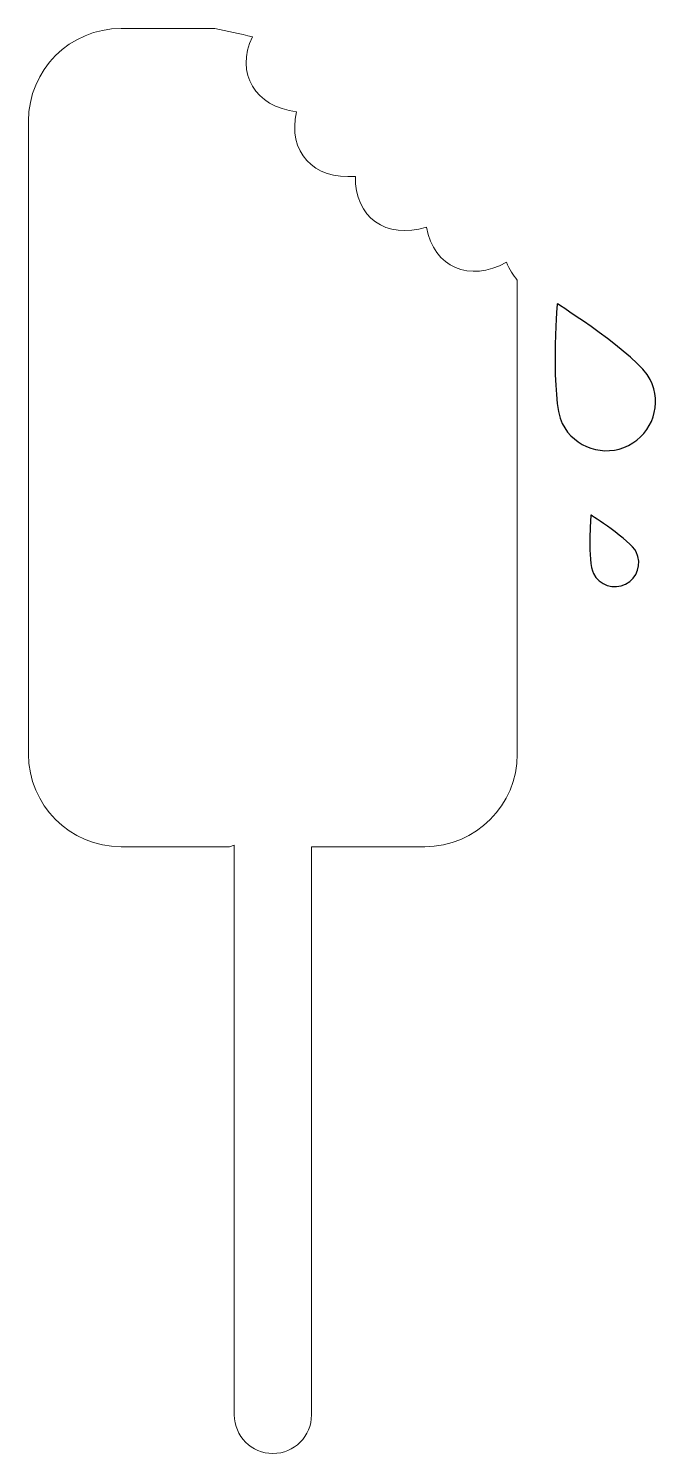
# Model space of a CAD drawing. Header units: centimetres. Extents: x -3.2 to 3.3, y -7.3 to 7.3.
import ezdxf

# ---------------------------------------------------------------- set-up
doc = ezdxf.new("R2010")
doc.units = ezdxf.units.CM
doc.header["$MEASUREMENT"] = 0
doc.layers.add('Camada 1', color=7, linetype='Continuous')

msp = doc.modelspace()

# ---------------------------------------------------------------- linework, layer by layer
at = {"layer": 'Camada 1', "color": 250, "lineweight": 5}
msp.add_open_spline([(0.86969, 5.28317), (0.45406, 5.15704), (0.13058, 5.38509), (0.13986, 5.80662), (0.13986, 5.80662), (-0.29292, 5.76966), (-0.56189, 6.05996), (-0.46516, 6.47035), (-0.46516, 6.47035), (-0.89516, 6.52406), (-1.09788, 6.86246), (-0.92019, 7.24267), (-0.92019, 7.24267), (-1.04875, 7.27053), (-1.17713, 7.29929), (-1.30542, 7.32702), (-1.30542, 7.32702), (-1.30542, 7.32702), (-2.27023, 7.32703), (-2.27023, 7.32703), (-2.27023, 7.32703), (-2.79627, 7.32703), (-3.22273, 6.90057), (-3.22273, 6.37453), (-3.22273, 6.37453), (-3.22273, 6.37453), (-3.22273, -0.13422), (-3.22273, -0.13422), (-3.22273, -0.13422), (-3.22273, -0.66026), (-2.79627, -1.08672), (-2.27023, -1.08672), (-2.27023, -1.08672), (-2.27023, -1.08672), (-1.15694, -1.08672), (-1.15694, -1.08672), (-1.15694, -1.08672), (-1.15694, -1.08672), (-1.10606, -1.07106), (-1.10606, -1.07106), (-1.10606, -1.07106), (-1.10606, -1.07106), (-1.10606, -6.93015), (-1.10606, -6.93015), (-1.10606, -6.93015), (-1.10606, -7.14933), (-0.92837, -7.32703), (-0.70918, -7.32703), (-0.70918, -7.32703), (-0.48999, -7.32703), (-0.3123, -7.14934), (-0.3123, -6.93015), (-0.3123, -6.93015), (-0.3123, -6.93015), (-0.31231, -1.08672), (-0.31231, -1.08672), (-0.31231, -1.08672), (-0.31231, -1.08672), (0.85185, -1.08672), (0.85185, -1.08672), (0.85185, -1.08672), (1.37789, -1.08672), (1.80435, -0.66026), (1.80435, -0.13422), (1.80435, -0.13422), (1.80435, -0.13422), (1.80435, 4.7393), (1.80435, 4.7393), (1.80435, 4.7393), (1.76051, 4.7896), (1.72254, 4.85087), (1.69235, 4.92292), (1.69235, 4.92292), (1.31204, 4.71313), (0.94824, 4.86892), (0.86969, 5.28317)], degree=3, knots=[0, 0, 0, 0, 0.05, 0.05, 0.05, 0.05, 0.1, 0.1, 0.1, 0.1, 0.15, 0.15, 0.15, 0.15, 0.2, 0.2, 0.2, 0.2, 0.25, 0.25, 0.25, 0.25, 0.3, 0.3, 0.3, 0.3, 0.35, 0.35, 0.35, 0.35, 0.4, 0.4, 0.4, 0.4, 0.45, 0.45, 0.45, 0.45, 0.5, 0.5, 0.5, 0.5, 0.55, 0.55, 0.55, 0.55, 0.6, 0.6, 0.6, 0.6, 0.65, 0.65, 0.65, 0.65, 0.7, 0.7, 0.7, 0.7, 0.75, 0.75, 0.75, 0.75, 0.8, 0.8, 0.8, 0.8, 0.85, 0.85, 0.85, 0.85, 0.9, 0.9, 0.9, 0.9, 1, 1, 1, 1], dxfattribs=at)
at = {"layer": 'Camada 1'}
for points in [[(3.17201, 3.71896), (3.29758, 3.46906), (3.19683, 3.16471), (2.94698, 3.03911), (2.94698, 3.03911), (2.69711, 2.91351), (2.3927, 3.01424), (2.26711, 3.26411), (2.26711, 3.26411), (2.14154, 3.51396), (2.21419, 4.49694), (2.21419, 4.49694), (2.21419, 4.49694), (2.21419, 4.49694), (3.04641, 3.9688), (3.17201, 3.71896)], [(3.02749, 1.94495), (3.08869, 1.82319), (3.03958, 1.67489), (2.91785, 1.61369), (2.91785, 1.61369), (2.79609, 1.55249), (2.64779, 1.60157), (2.58657, 1.72333), (2.58657, 1.72333), (2.52537, 1.84506), (2.56077, 2.32401), (2.56077, 2.32401), (2.56077, 2.32401), (2.56077, 2.32401), (2.9663, 2.06669), (3.02749, 1.94495)]]:
    msp.add_open_spline(points, degree=3, knots=[0, 0, 0, 0, 0.2, 0.2, 0.2, 0.2, 0.4, 0.4, 0.4, 0.4, 0.6, 0.6, 0.6, 0.6, 1, 1, 1, 1], dxfattribs=at)

doc.saveas('drawing.dxf')
